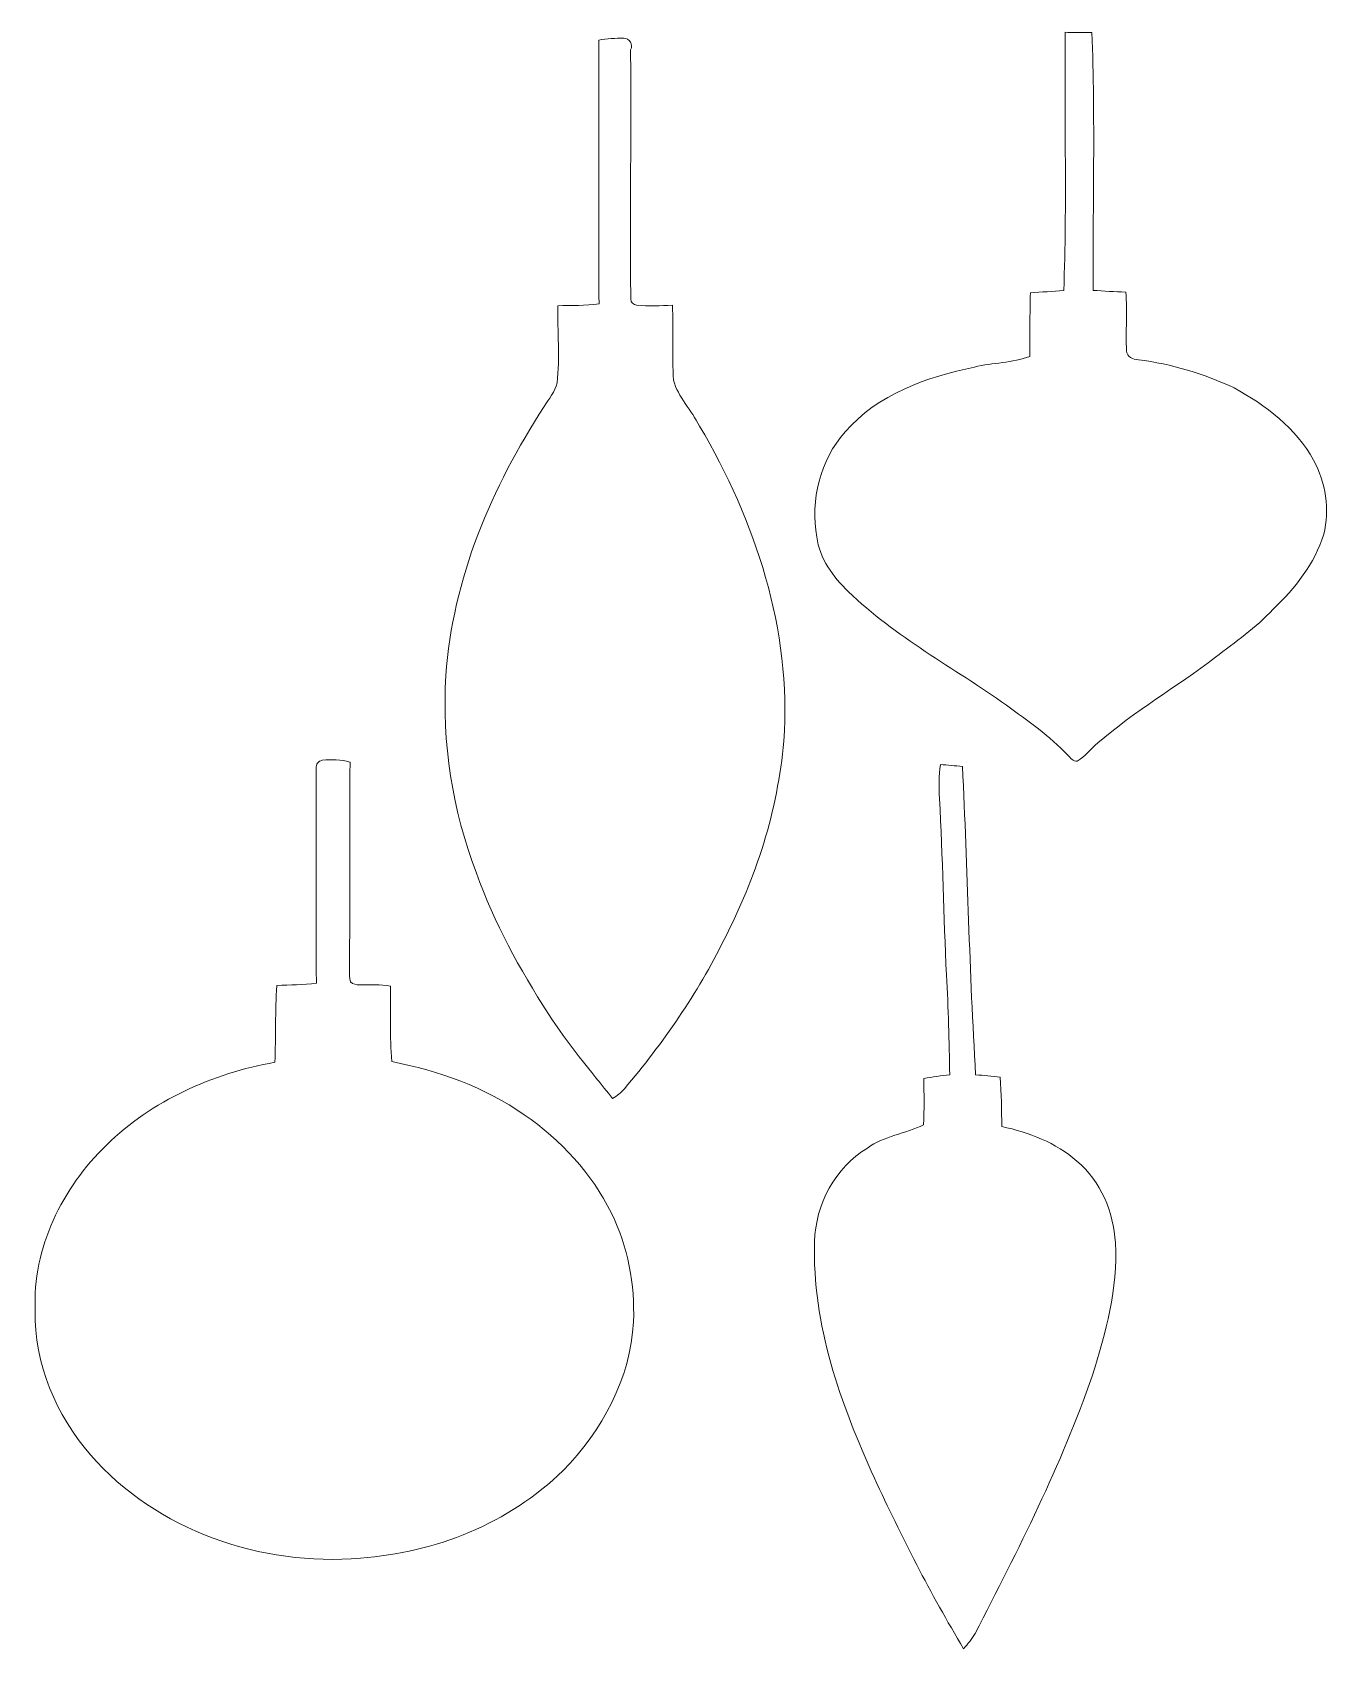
# Model space of a CAD drawing. Header units: centimetres. Extents: x -12.9 to 13, y -16.1 to 16.1.
import ezdxf

# ---------------------------------------------------------------- set-up
doc = ezdxf.new("R2010")
doc.units = ezdxf.units.CM
doc.header["$MEASUREMENT"] = 0
doc.layers.add('Layer 1', color=7, linetype='Continuous')

msp = doc.modelspace()

# ---------------------------------------------------------------- linework, layer by layer
at = {"layer": 'Layer 1', "color": 8, "lineweight": 9}
for points, knots in [([(7.67842, 16.14982), (7.81142, 16.14947), (8.07742, 16.14876), (8.21041, 16.14841), (8.21041, 16.14841), (8.28097, 14.43179), (8.2284, 12.71165), (8.23475, 10.99397), (8.23475, 10.99397), (8.45207, 10.9781), (8.66938, 10.96752), (8.88775, 10.95729), (8.88775, 10.95729), (8.92549, 10.56782), (8.88104, 10.17552), (8.90397, 9.78642), (8.90397, 9.78642), (8.90397, 9.65942), (9.03556, 9.61779), (9.13963, 9.6065), (9.13963, 9.6065), (9.80073, 9.52042), (10.44985, 9.33274), (11.05098, 9.04311), (11.05098, 9.04311), (11.68175, 8.69986), (12.28782, 8.24019), (12.63813, 7.59919), (12.63813, 7.59919), (12.88825, 7.15575), (12.96021, 6.61212), (12.84097, 6.11823), (12.84097, 6.11823), (12.65929, 5.53403), (12.26771, 5.04085), (11.83415, 4.62034), (11.83415, 4.62034), (11.48807, 4.25486), (11.07638, 3.96347), (10.67739, 3.66043), (10.67739, 3.66043), (9.90939, 3.07094), (9.06413, 2.58552), (8.33177, 1.94946), (8.33177, 1.94946), (8.19172, 1.83092), (8.07353, 1.68417), (7.91937, 1.58398), (7.91937, 1.58398), (7.83612, 1.57375), (7.78602, 1.65524), (7.73028, 1.70216), (7.73028, 1.70216), (7.36939, 2.08881), (6.93089, 2.38972), (6.50791, 2.70264), (6.50791, 2.70264), (5.45204, 3.45582), (4.28258, 4.06471), (3.34631, 4.97417), (3.34631, 4.97417), (3.04151, 5.2691), (2.77199, 5.63316), (2.7159, 6.06567), (2.7159, 6.06567), (2.59066, 6.79945), (2.77869, 7.60378), (3.28281, 8.16329), (3.28281, 8.16329), (3.92804, 8.92105), (4.92076, 9.26148), (5.8655, 9.4601), (5.8655, 9.4601), (6.23133, 9.55182), (6.62115, 9.53665), (6.97534, 9.67494), (6.97534, 9.67494), (6.97146, 10.09898), (6.97181, 10.52266), (6.98345, 10.94635), (6.98345, 10.94635), (7.205, 10.96117), (7.4283, 10.9721), (7.65055, 10.99186), (7.65055, 10.99186), (7.7137, 12.70989), (7.66043, 14.43074), (7.67842, 16.14982)], [0, 0, 0, 0, 0.04347826, 0.04347826, 0.04347826, 0.04347826, 0.08695652, 0.08695652, 0.08695652, 0.08695652, 0.13043478, 0.13043478, 0.13043478, 0.13043478, 0.17391304, 0.17391304, 0.17391304, 0.17391304, 0.2173913, 0.2173913, 0.2173913, 0.2173913, 0.26086957, 0.26086957, 0.26086957, 0.26086957, 0.30434783, 0.30434783, 0.30434783, 0.30434783, 0.34782609, 0.34782609, 0.34782609, 0.34782609, 0.39130435, 0.39130435, 0.39130435, 0.39130435, 0.43478261, 0.43478261, 0.43478261, 0.43478261, 0.47826087, 0.47826087, 0.47826087, 0.47826087, 0.52173913, 0.52173913, 0.52173913, 0.52173913, 0.56521739, 0.56521739, 0.56521739, 0.56521739, 0.60869565, 0.60869565, 0.60869565, 0.60869565, 0.65217391, 0.65217391, 0.65217391, 0.65217391, 0.69565217, 0.69565217, 0.69565217, 0.69565217, 0.73913043, 0.73913043, 0.73913043, 0.73913043, 0.7826087, 0.7826087, 0.7826087, 0.7826087, 0.82608696, 0.82608696, 0.82608696, 0.82608696, 0.86956522, 0.86956522, 0.86956522, 0.86956522, 0.91304348, 0.91304348, 0.91304348, 0.91304348, 1, 1, 1, 1]), ([(-1.63667, 15.99178), (-1.47263, 16.02564), (-1.304, 16.03658), (-1.13643, 16.03023), (-1.13643, 16.03023), (-1.02919, 16.03305), (-0.93958, 15.90817), (-1.00132, 15.7981), (-1.00132, 15.7981), (-0.9918, 14.13934), (-1.00943, 12.47987), (-0.99885, 10.82111), (-0.99885, 10.82111), (-1.00979, 10.74985), (-0.94064, 10.71105), (-0.88102, 10.69729), (-0.88102, 10.69729), (-0.6436, 10.67683), (-0.40372, 10.68318), (-0.16559, 10.6994), (-0.16559, 10.6994), (-0.14407, 10.20022), (-0.17476, 9.69963), (-0.14583, 9.2008), (-0.14583, 9.2008), (-0.05058, 8.85613), (0.21541, 8.59613), (0.37557, 8.28252), (0.37557, 8.28252), (1.48823, 6.39093), (2.22201, 4.20441), (2.05656, 1.98685), (2.05656, 1.98685), (1.94155, 0.59938), (1.50093, -0.74683), (0.86664, -1.98085), (0.86664, -1.98085), (0.3343, -3.05541), (-0.34974, -4.04954), (-1.1262, -4.96146), (-1.1262, -4.96146), (-1.19217, -5.03943), (-1.27402, -5.10152), (-1.35974, -5.1562), (-1.35974, -5.1562), (-1.80248, -4.59952), (-2.26321, -4.05483), (-2.64879, -3.45546), (-2.64879, -3.45546), (-3.21641, -2.57211), (-3.72582, -1.64395), (-4.07931, -0.65263), (-4.07931, -0.65263), (-4.55908, 0.60114), (-4.77463, 1.95651), (-4.69067, 3.29742), (-4.69067, 3.29742), (-4.56014, 5.22923), (-3.77451, 7.06227), (-2.72746, 8.66952), (-2.72746, 8.66952), (-2.64033, 8.82651), (-2.50345, 8.96339), (-2.46852, 9.14436), (-2.46852, 9.14436), (-2.41314, 9.65659), (-2.46217, 10.17094), (-2.45512, 10.68424), (-2.45512, 10.68424), (-2.18101, 10.69764), (-1.90337, 10.67718), (-1.63209, 10.72657), (-1.63209, 10.72657), (-1.63985, 12.48164), (-1.63209, 14.23671), (-1.63667, 15.99178)], [0, 0, 0, 0, 0.05, 0.05, 0.05, 0.05, 0.1, 0.1, 0.1, 0.1, 0.15, 0.15, 0.15, 0.15, 0.2, 0.2, 0.2, 0.2, 0.25, 0.25, 0.25, 0.25, 0.3, 0.3, 0.3, 0.3, 0.35, 0.35, 0.35, 0.35, 0.4, 0.4, 0.4, 0.4, 0.45, 0.45, 0.45, 0.45, 0.5, 0.5, 0.5, 0.5, 0.55, 0.55, 0.55, 0.55, 0.6, 0.6, 0.6, 0.6, 0.65, 0.65, 0.65, 0.65, 0.7, 0.7, 0.7, 0.7, 0.75, 0.75, 0.75, 0.75, 0.8, 0.8, 0.8, 0.8, 0.85, 0.85, 0.85, 0.85, 0.9, 0.9, 0.9, 0.9, 1, 1, 1, 1]), ([(-7.16082, 1.60338), (-6.97561, 1.62561), (-6.78652, 1.61291), (-6.60555, 1.5674), (-6.60555, 1.5674), (-6.61543, 0.26636), (-6.60237, -1.03505), (-6.61507, -2.3361), (-6.61507, -2.3361), (-6.60872, -2.49661), (-6.62918, -2.66242), (-6.59743, -2.82187), (-6.59743, -2.82187), (-6.55228, -2.87585), (-6.47714, -2.88396), (-6.41152, -2.88502), (-6.41152, -2.88502), (-6.20656, -2.88608), (-5.99877, -2.87091), (-5.79663, -2.91324), (-5.79663, -2.91324), (-5.7991, -3.41524), (-5.80686, -3.91759), (-5.77158, -4.4189), (-5.77158, -4.4189), (-4.83425, -4.6041), (-3.9075, -4.92443), (-3.12398, -5.48252), (-3.12398, -5.48252), (-2.39338, -5.981), (-1.77532, -6.65233), (-1.3855, -7.44996), (-1.3855, -7.44996), (-1.04612, -8.11706), (-0.91665, -8.87518), (-0.94276, -9.61955), (-0.94276, -9.61955), (-1.00626, -10.74667), (-1.56682, -11.7983), (-2.3514, -12.5917), (-2.3514, -12.5917), (-3.42808, -13.64298), (-4.90481, -14.23847), (-6.39776, -14.33795), (-6.39776, -14.33795), (-8.37579, -14.51787), (-10.46741, -13.7855), (-11.78962, -12.27843), (-11.78962, -12.27843), (-12.46836, -11.47974), (-12.92274, -10.45457), (-12.89346, -9.392), (-12.89346, -9.392), (-12.9499, -8.14494), (-12.3523, -6.93914), (-11.46753, -6.08577), (-11.46753, -6.08577), (-10.55878, -5.19289), (-9.34875, -4.65314), (-8.10415, -4.43195), (-8.10415, -4.43195), (-8.08686, -3.92113), (-8.10168, -3.40995), (-8.06605, -2.90054), (-8.06605, -2.90054), (-7.80393, -2.87867), (-7.539, -2.8889), (-7.27794, -2.85256), (-7.27794, -2.85256), (-7.27865, -1.42134), (-7.28253, 0.00989), (-7.28076, 1.44075), (-7.28076, 1.44075), (-7.2917, 1.52083), (-7.23878, 1.58786), (-7.16082, 1.60338)], [0, 0, 0, 0, 0.05, 0.05, 0.05, 0.05, 0.1, 0.1, 0.1, 0.1, 0.15, 0.15, 0.15, 0.15, 0.2, 0.2, 0.2, 0.2, 0.25, 0.25, 0.25, 0.25, 0.3, 0.3, 0.3, 0.3, 0.35, 0.35, 0.35, 0.35, 0.4, 0.4, 0.4, 0.4, 0.45, 0.45, 0.45, 0.45, 0.5, 0.5, 0.5, 0.5, 0.55, 0.55, 0.55, 0.55, 0.6, 0.6, 0.6, 0.6, 0.65, 0.65, 0.65, 0.65, 0.7, 0.7, 0.7, 0.7, 0.75, 0.75, 0.75, 0.75, 0.8, 0.8, 0.8, 0.8, 0.85, 0.85, 0.85, 0.85, 0.9, 0.9, 0.9, 0.9, 1, 1, 1, 1]), ([(5.18464, 1.51801), (5.33104, 1.50707), (5.47991, 1.49296), (5.62702, 1.4785), (5.62702, 1.4785), (5.72615, -0.57361), (5.76496, -2.62925), (5.89019, -4.68031), (5.89019, -4.68031), (6.05247, -4.69618), (6.21687, -4.7117), (6.3802, -4.7304), (6.3802, -4.7304), (6.40207, -5.05884), (6.40842, -5.38762), (6.41372, -5.71712), (6.41372, -5.71712), (6.95558, -5.83283), (7.48898, -6.04026), (7.91232, -6.4068), (7.91232, -6.4068), (8.38998, -6.80685), (8.64327, -7.42633), (8.68102, -8.03945), (8.68102, -8.03945), (8.73535, -8.94892), (8.48205, -9.8418), (8.21853, -10.70222), (8.21853, -10.70222), (7.59905, -12.48587), (6.7425, -14.17391), (5.8782, -15.84854), (5.8782, -15.84854), (5.81293, -15.95614), (5.7325, -16.0542), (5.6503, -16.14982), (5.6503, -16.14982), (4.98355, -15.05444), (4.40923, -13.90474), (3.86772, -12.74269), (3.86772, -12.74269), (3.19603, -11.25749), (2.61818, -9.6707), (2.67392, -8.01651), (2.67392, -8.01651), (2.68874, -7.26934), (3.0842, -6.53521), (3.72837, -6.1468), (3.72837, -6.1468), (4.06033, -5.90056), (4.4879, -5.86317), (4.84773, -5.68184), (4.84773, -5.68184), (4.86537, -5.37246), (4.85761, -5.06307), (4.85655, -4.75404), (4.85655, -4.75404), (5.028, -4.72333), (5.20087, -4.70288), (5.37408, -4.6796), (5.37408, -4.6796), (5.35644, -4.01567), (5.34868, -3.35139), (5.30776, -2.68852), (5.30776, -2.68852), (5.24637, -1.51271), (5.23614, -0.33514), (5.16665, 0.83997), (5.16665, 0.83997), (5.14971, 1.0661), (5.16065, 1.29329), (5.18464, 1.51801)], [0, 0, 0, 0, 0.05263158, 0.05263158, 0.05263158, 0.05263158, 0.10526316, 0.10526316, 0.10526316, 0.10526316, 0.15789474, 0.15789474, 0.15789474, 0.15789474, 0.21052632, 0.21052632, 0.21052632, 0.21052632, 0.26315789, 0.26315789, 0.26315789, 0.26315789, 0.31578947, 0.31578947, 0.31578947, 0.31578947, 0.36842105, 0.36842105, 0.36842105, 0.36842105, 0.42105263, 0.42105263, 0.42105263, 0.42105263, 0.47368421, 0.47368421, 0.47368421, 0.47368421, 0.52631579, 0.52631579, 0.52631579, 0.52631579, 0.57894737, 0.57894737, 0.57894737, 0.57894737, 0.63157895, 0.63157895, 0.63157895, 0.63157895, 0.68421053, 0.68421053, 0.68421053, 0.68421053, 0.73684211, 0.73684211, 0.73684211, 0.73684211, 0.78947368, 0.78947368, 0.78947368, 0.78947368, 0.84210526, 0.84210526, 0.84210526, 0.84210526, 0.89473684, 0.89473684, 0.89473684, 0.89473684, 1, 1, 1, 1])]:
    msp.add_open_spline(points, degree=3, knots=knots, dxfattribs=at)

doc.saveas('drawing.dxf')
